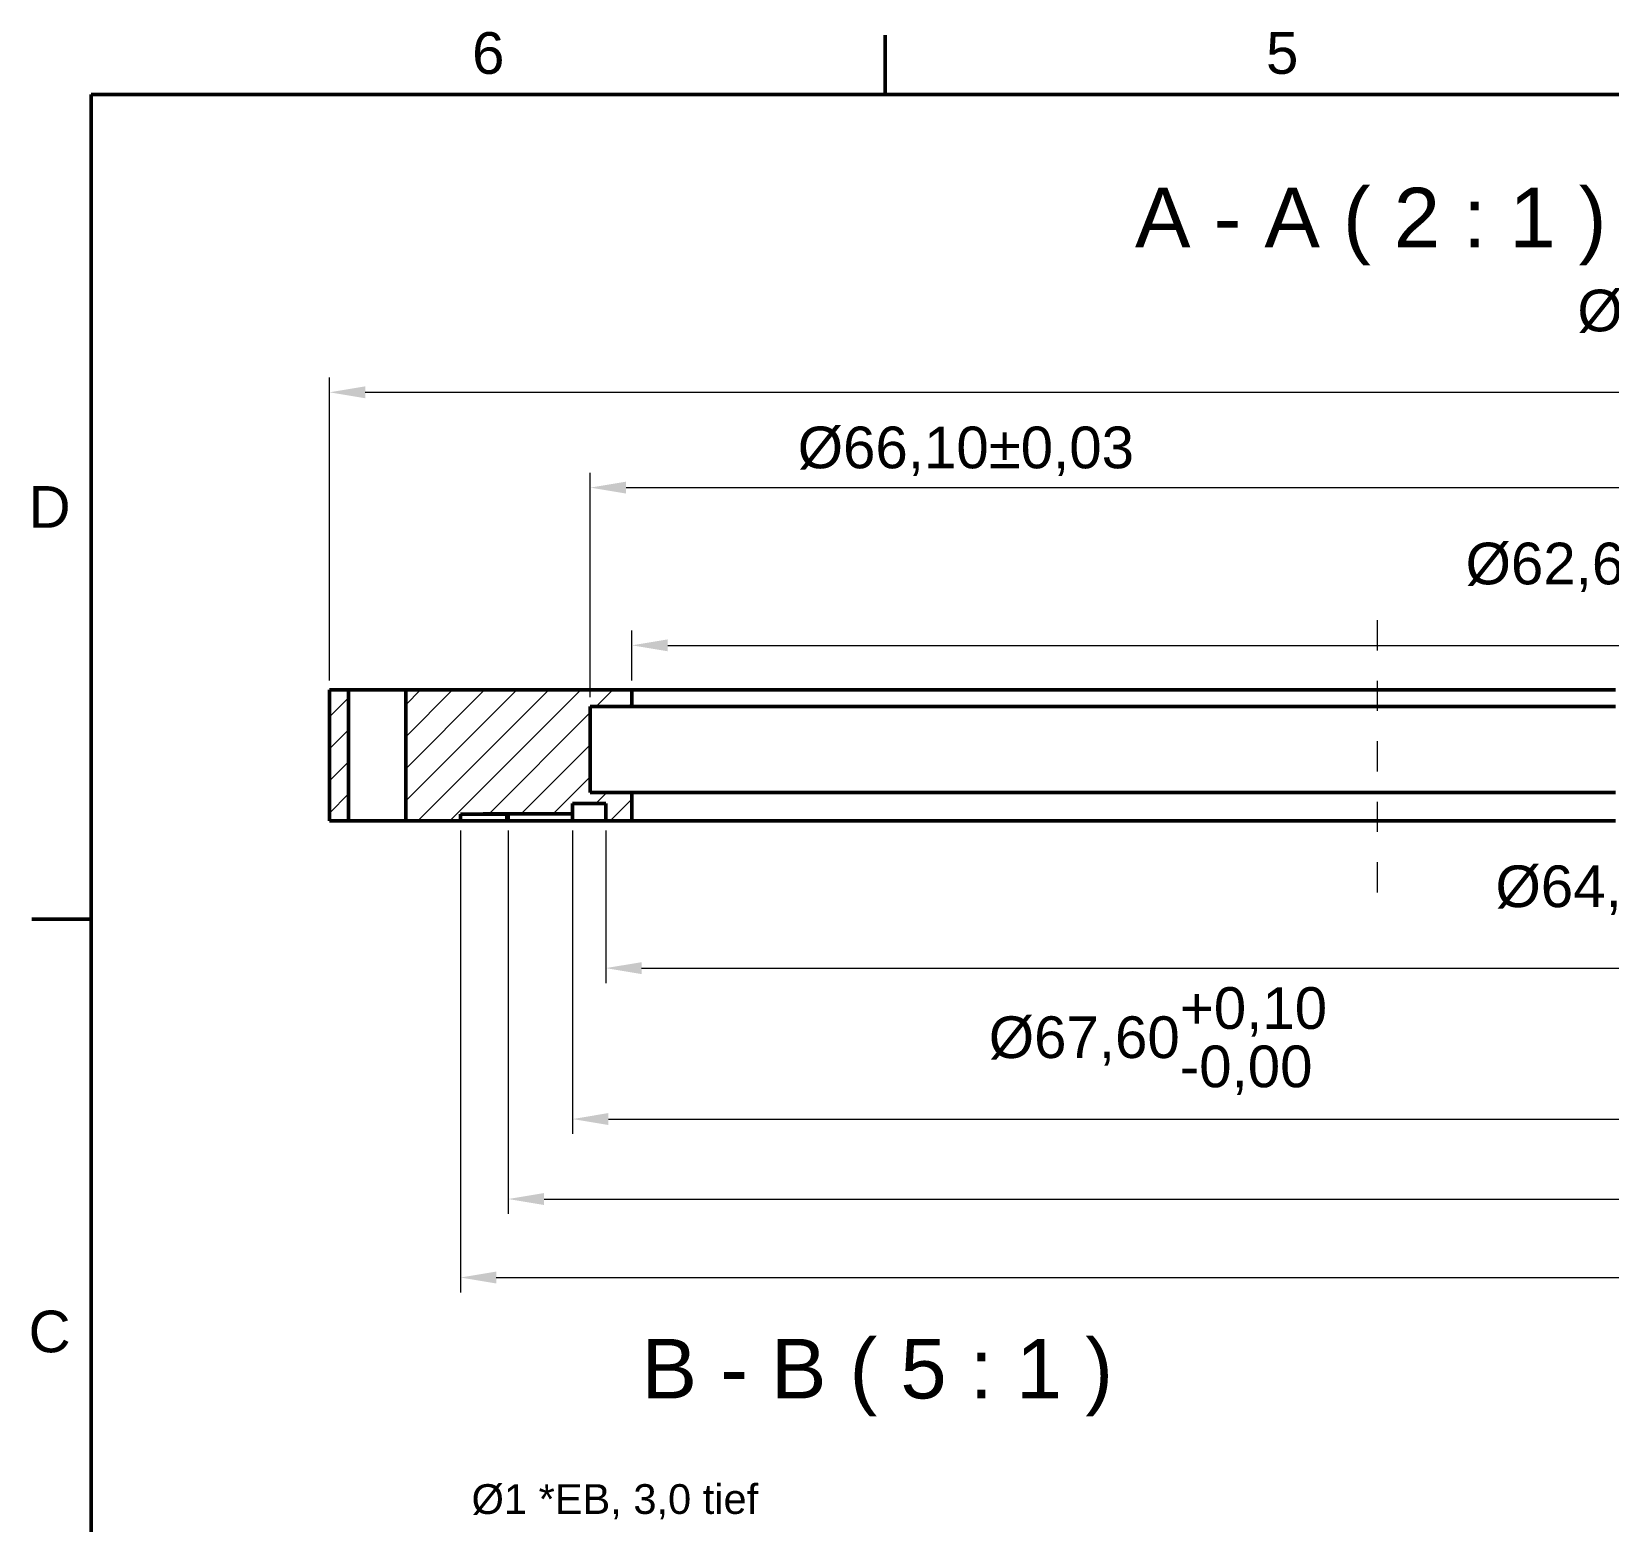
# Model space of a CAD drawing. Header units: inches. Extents: x 0.8 to 17.2, y 0.6 to 12.1.
# Drawn here: x 0.94 to 6.15, y 7.08 to 12.01 of the extents above; entities that cross this region are included whole.
import ezdxf
from ezdxf.enums import TextEntityAlignment as Align

# ---------------------------------------------------------------- set-up
doc = ezdxf.new("R2010")
doc.units = ezdxf.units.IN
doc.header["$MEASUREMENT"] = 0
doc.linetypes.add('CENTER2', pattern=[1.125, 0.75, -0.125, 0.125, -0.125])
doc.layers.get('0').update_dxf_attribs({"lineweight": 25})
for name, color, linetype, lineweight in [('BEMASSUNG', 7, 'Continuous', 18), ('MITTELLINIE', 7, 'CENTER2', 18), ('RAHMEN', 7, 'Continuous', 50), ('SCHRAFFUR', 7, 'Continuous', 18), ('SICHTKANTE', 7, 'Continuous', 50), ('TEXT', 7, 'Continuous', 18)]:
    doc.layers.add(name, color=color, linetype=linetype, lineweight=lineweight)
doc.styles.add('ISO_14', font='arial.ttf')
doc.styles.add('ISO_20', font='arial.ttf')
doc.styles.add('ISO_81', font='arial.ttf')
doc.styles.add('ISO_DWG_RFN', font='arial.ttf')
doc.dimstyles.new('DWG_RFN', dxfattribs={"dimtxt": 0.137795, "dimasz": 0.11811, "dimexe": 0.049213, "dimexo": 0.031496, "dimgap": 0.031496, "dimtad": 1, "dimlfac": 25.4, "dimtxsty": 'ISO_DWG_RFN', "dimcen": 2.5, "dimclrd": 7, "dimclre": 7, "dimclrt": 7, "dimadec": 1, "dimazin": 3, "dimtfac": 1, "dimtmove": 0, "dimatfit": 3, "dimfxl": 0, "dimlwd": 18, "dimlwe": 18})

# ---------------------------------------------------------------- blocks, each defined once
blk = doc.blocks.new('Hatch_1')
at = {"layer": 'SCHRAFFUR', "color": 7, "linetype": 'Continuous', "lineweight": 18}
for p, q in [((1.1811, 9.2421), (1.2441, 9.3051)), ((1.1811, 9.1361), (1.2441, 9.199)), ((1.1811, 9.03), (1.2441, 9.093)), ((1.1811, 8.9239), (1.2441, 8.9869))]:
    blk.add_line(p, q, dxfattribs=at)
blk = doc.blocks.new('Hatch_4')
at = {"layer": 'SCHRAFFUR', "color": 7, "linetype": 'Continuous', "lineweight": 18}
for p, q in [((1.4331, 9.282), (1.4818, 9.3307)), ((1.4331, 9.1759), (1.5879, 9.3307)), ((1.4331, 9.0698), (1.694, 9.3307)), ((1.4331, 8.9638), (1.8, 9.3307)), ((1.473, 8.8976), (1.9061, 9.3307)), ((1.5791, 8.8976), (2.0122, 9.3307)), ((2.0631, 9.2756), (2.1182, 9.3307)), ((2.1692, 9.2756), (2.1811, 9.2875)), ((1.7088, 8.9213), (2.0433, 9.2558)), ((1.8148, 8.9213), (2.0433, 9.1497)), ((1.9209, 8.9213), (2.0433, 9.0437)), ((2.0616, 8.9559), (2.0978, 8.9921)), ((2.1094, 8.8976), (2.1811, 8.9693))]:
    blk.add_line(p, q, dxfattribs=at)
blk = doc.blocks.new('*D26')
at = {"layer": 'BEMASSUNG', "color": 7, "lineweight": 18, "transparency": 16777216}
for p, q in [((2.3543, 9.3642), (2.3543, 7.8368)), ((8.416, 9.3642), (8.416, 7.8368)), ((2.4724, 7.8861), (8.2979, 7.8861))]:
    blk.add_line(p, q, dxfattribs=at)
at = {"layer": 'BEMASSUNG', "color": 7, "transparency": 16777216}
for points in [[(2.4724, 7.9057), (2.4724, 7.8664), (2.3543, 7.8861)], [(8.2979, 7.9057), (8.2979, 7.8664), (8.416, 7.8861)]]:
    blk.add_solid(points, dxfattribs=at)
at = {"layer": 'Defpoints', "color": 0, "transparency": 16777216}
for p in [(2.3543, 9.3957), (8.416, 9.3957), (8.416, 7.8861)]:
    blk.add_point(p, dxfattribs=at)
at = {"layer": 'BEMASSUNG', "color": 7, "lineweight": 18, "transparency": 16777216, "insert": (6.2704, 8.0877), "char_height": 0.137795, "attachment_point": 1, "style": 'ISO_DWG_RFN'}
blk.add_mtext('\\A1;{Ø77,00}', dxfattribs=at)
blk = doc.blocks.new('*D27')
at = {"layer": 'BEMASSUNG', "color": 7, "lineweight": 18, "transparency": 16777216}
for p, q in [((2.5124, 9.3642), (2.5124, 8.0964)), ((8.2598, 9.3642), (8.2598, 8.0964)), ((2.6305, 8.1456), (8.1417, 8.1456))]:
    blk.add_line(p, q, dxfattribs=at)
at = {"layer": 'BEMASSUNG', "color": 7, "transparency": 16777216}
for points in [[(2.6305, 8.1653), (2.6305, 8.1259), (2.5124, 8.1456)], [(8.1417, 8.1653), (8.1417, 8.1259), (8.2598, 8.1456)]]:
    blk.add_solid(points, dxfattribs=at)
at = {"layer": 'Defpoints', "color": 0, "transparency": 16777216}
for p in [(2.5124, 9.3957), (8.2598, 9.3957), (8.2598, 8.1456)]:
    blk.add_point(p, dxfattribs=at)
at = {"layer": 'BEMASSUNG', "color": 7, "lineweight": 18, "transparency": 16777216, "insert": (6.2904, 8.3472), "char_height": 0.137795, "attachment_point": 1, "style": 'ISO_DWG_RFN'}
blk.add_mtext('\\A1;{Ø73,00}', dxfattribs=at)
blk = doc.blocks.new('*D28')
at = {"layer": 'BEMASSUNG', "color": 7, "lineweight": 18, "transparency": 16777216}
for p, q in [((2.7251, 9.3642), (2.7251, 8.3609)), ((8.0472, 9.3642), (8.0472, 8.3609)), ((2.8432, 8.4101), (7.9291, 8.4101))]:
    blk.add_line(p, q, dxfattribs=at)
at = {"layer": 'BEMASSUNG', "color": 7, "transparency": 16777216}
for points in [[(2.8432, 8.4298), (2.8432, 8.3904), (2.7251, 8.4101)], [(7.9291, 8.4298), (7.9291, 8.3904), (8.0472, 8.4101)]]:
    blk.add_solid(points, dxfattribs=at)
at = {"layer": 'Defpoints', "color": 0, "transparency": 16777216}
for p in [(2.7251, 9.3957), (8.0472, 9.3957), (8.0472, 8.4101)]:
    blk.add_point(p, dxfattribs=at)
at = {"layer": 'BEMASSUNG', "color": 7, "lineweight": 18, "transparency": 16777216, "insert": (4.1009, 8.846), "char_height": 0.137795, "attachment_point": 1, "style": 'ISO_DWG_RFN'}
blk.add_mtext('\\A1;{Ø67,60\\S+0,10^ -0,00;}', dxfattribs=at)
blk = doc.blocks.new('*D29')
at = {"layer": 'BEMASSUNG', "color": 7, "lineweight": 18, "transparency": 16777216}
for p, q in [((2.8346, 9.3642), (2.8346, 8.8599)), ((7.937, 9.3642), (7.937, 8.8599)), ((2.9528, 8.9091), (7.8189, 8.9091))]:
    blk.add_line(p, q, dxfattribs=at)
at = {"layer": 'BEMASSUNG', "color": 7, "transparency": 16777216}
for points in [[(2.9528, 8.9288), (2.9528, 8.8894), (2.8346, 8.9091)], [(7.8189, 8.9288), (7.8189, 8.8894), (7.937, 8.9091)]]:
    blk.add_solid(points, dxfattribs=at)
at = {"layer": 'Defpoints', "color": 0, "transparency": 16777216}
for p in [(2.8346, 9.3957), (7.937, 9.3957), (7.937, 8.9091)]:
    blk.add_point(p, dxfattribs=at)
at = {"layer": 'BEMASSUNG', "color": 7, "lineweight": 18, "transparency": 16777216, "insert": (5.776, 9.345), "char_height": 0.137795, "attachment_point": 1, "style": 'ISO_DWG_RFN'}
blk.add_mtext('\\A1;{Ø64,80\\S+0,10^ -0,00;}', dxfattribs=at)
blk = doc.blocks.new('*D31')
at = {"layer": 'BEMASSUNG', "color": 7, "lineweight": 18, "transparency": 16777216}
for p, q in [((1.9213, 9.8602), (1.9213, 10.8622)), ((8.8504, 9.8602), (8.8504, 10.8622)), ((2.0394, 10.813), (8.7323, 10.813))]:
    blk.add_line(p, q, dxfattribs=at)
at = {"layer": 'BEMASSUNG', "color": 7, "transparency": 16777216}
for points in [[(2.0394, 10.8327), (2.0394, 10.7933), (1.9213, 10.813)], [(8.7323, 10.8327), (8.7323, 10.7933), (8.8504, 10.813)]]:
    blk.add_solid(points, dxfattribs=at)
at = {"layer": 'Defpoints', "color": 0, "transparency": 16777216}
for p in [(8.8504, 10.813), (1.9213, 9.8287), (8.8504, 9.8287)]:
    blk.add_point(p, dxfattribs=at)
at = {"layer": 'BEMASSUNG', "color": 7, "lineweight": 18, "transparency": 16777216, "insert": (6.0466, 11.2489), "char_height": 0.137795, "attachment_point": 1, "style": 'ISO_DWG_RFN'}
blk.add_mtext('\\A1;{Ø88,00\\S+0,00^ -0,10;}', dxfattribs=at)
blk = doc.blocks.new('*D32')
at = {"layer": 'BEMASSUNG', "color": 7, "lineweight": 18, "transparency": 16777216}
for p, q in [((2.7835, 9.8051), (2.7835, 10.5472)), ((7.9882, 9.8051), (7.9882, 10.5472)), ((2.9016, 10.498), (7.8701, 10.498))]:
    blk.add_line(p, q, dxfattribs=at)
at = {"layer": 'BEMASSUNG', "color": 7, "transparency": 16777216}
for points in [[(2.9016, 10.5177), (2.9016, 10.4783), (2.7835, 10.498)], [(7.8701, 10.5177), (7.8701, 10.4783), (7.9882, 10.498)]]:
    blk.add_solid(points, dxfattribs=at)
at = {"layer": 'Defpoints', "color": 0, "transparency": 16777216}
for p in [(7.9882, 10.498), (2.7835, 9.7736), (7.9882, 9.7736)]:
    blk.add_point(p, dxfattribs=at)
at = {"layer": 'BEMASSUNG', "color": 7, "lineweight": 18, "transparency": 16777216, "insert": (3.4693, 10.6997), "char_height": 0.137795, "attachment_point": 1, "style": 'ISO_DWG_RFN'}
blk.add_mtext('\\A1;{Ø66,10±0,03}', dxfattribs=at)
blk = doc.blocks.new('*D33')
at = {"layer": 'BEMASSUNG', "color": 7, "lineweight": 18, "transparency": 16777216}
for p, q in [((2.9213, 9.8602), (2.9213, 10.0256)), ((7.8504, 9.8602), (7.8504, 10.0256)), ((3.0394, 9.9764), (7.7323, 9.9764))]:
    blk.add_line(p, q, dxfattribs=at)
at = {"layer": 'BEMASSUNG', "color": 7, "transparency": 16777216}
for points in [[(3.0394, 9.9961), (3.0394, 9.9567), (2.9213, 9.9764)], [(7.7323, 9.9961), (7.7323, 9.9567), (7.8504, 9.9764)]]:
    blk.add_solid(points, dxfattribs=at)
at = {"layer": 'Defpoints', "color": 0, "transparency": 16777216}
for p in [(7.8504, 9.9764), (2.9213, 9.8287), (7.8504, 9.8287)]:
    blk.add_point(p, dxfattribs=at)
at = {"layer": 'BEMASSUNG', "color": 7, "lineweight": 18, "transparency": 16777216, "insert": (5.6772, 10.4123), "char_height": 0.137795, "attachment_point": 1, "style": 'ISO_DWG_RFN'}
blk.add_mtext('\\A1;{Ø62,60\\S+0,05^ -0,00;}', dxfattribs=at)

msp = doc.modelspace()

# ---------------------------------------------------------------- linework, layer by layer
at = {"layer": 'MITTELLINIE', "ltscale": 0.089433}
msp.add_line((5.38583, 9.15945), (5.38583, 10.06496), dxfattribs=at)
at = {"layer": 'RAHMEN'}
for p, q in [((3.75853, 11.79724), (3.75853, 11.99409)), ((16.88189, 11.79724), (1.13386, 11.79724)), ((1.13386, 11.79724), (1.13386, 0.89173)), ((1.13386, 9.07087), (0.93701, 9.07087))]:
    msp.add_line(p, q, dxfattribs=at)
at = {"layer": 'SICHTKANTE'}
for p, q in [((1.92126, 9.82874), (1.98425, 9.82874)), ((1.92126, 9.39567), (1.92126, 9.82874)), ((1.98494, 9.82874), (1.98425, 9.82874)), ((1.98425, 9.39567), (1.98425, 9.82874)), ((1.98563, 9.82874), (1.98494, 9.82874)), ((1.98632, 9.82874), (1.98563, 9.82874)), ((1.98779, 9.82874), (1.98632, 9.82874)), ((1.98982, 9.82874), (1.98779, 9.82874)), ((1.99186, 9.82874), (1.98982, 9.82874)), ((1.99408, 9.82874), (1.99186, 9.82874)), ((1.99736, 9.82874), (1.99408, 9.82874)), ((2.00064, 9.82874), (1.99736, 9.82874)), ((2.00393, 9.82874), (2.00064, 9.82874)), ((2.00798, 9.82874), (2.00393, 9.82874)), ((2.01235, 9.82874), (2.00798, 9.82874)), ((2.01671, 9.82874), (2.01235, 9.82874)), ((2.02132, 9.82874), (2.01671, 9.82874)), ((2.02655, 9.82874), (2.02132, 9.82874)), ((2.03177, 9.82874), (2.02655, 9.82874)), ((2.037, 9.82874), (2.03177, 9.82874)), ((2.04274, 9.82874), (2.037, 9.82874)), ((2.04856, 9.82874), (2.04274, 9.82874)), ((2.05439, 9.82874), (2.04856, 9.82874)), ((2.06034, 9.82874), (2.05439, 9.82874)), ((2.06648, 9.82874), (2.06034, 9.82874)), ((2.07261, 9.82874), (2.06648, 9.82874)), ((2.07874, 9.82874), (2.07261, 9.82874)), ((2.08487, 9.82874), (2.07874, 9.82874)), ((2.09101, 9.82874), (2.08487, 9.82874)), ((2.09714, 9.82874), (2.09101, 9.82874)), ((2.10309, 9.82874), (2.09714, 9.82874)), ((2.10892, 9.82874), (2.10309, 9.82874)), ((2.11474, 9.82874), (2.10892, 9.82874)), ((2.12048, 9.82874), (2.11474, 9.82874)), ((2.12571, 9.82874), (2.12048, 9.82874)), ((2.13093, 9.82874), (2.12571, 9.82874)), ((2.13616, 9.82874), (2.13093, 9.82874)), ((2.14077, 9.82874), (2.13616, 9.82874)), ((2.14513, 9.82874), (2.14077, 9.82874)), ((2.1495, 9.82874), (2.14513, 9.82874)), ((2.15355, 9.82874), (2.1495, 9.82874)), ((2.15684, 9.82874), (2.15355, 9.82874)), ((2.16012, 9.82874), (2.15684, 9.82874)), ((2.1634, 9.82874), (2.16012, 9.82874)), ((2.16562, 9.82874), (2.1634, 9.82874)), ((2.16766, 9.82874), (2.16562, 9.82874)), ((2.16969, 9.82874), (2.16766, 9.82874)), ((2.17116, 9.82874), (2.16969, 9.82874)), ((2.17185, 9.82874), (2.17116, 9.82874)), ((2.17254, 9.82874), (2.17185, 9.82874)), ((2.17323, 9.82874), (2.17254, 9.82874)), ((2.17323, 9.82874), (2.92126, 9.82874)), ((2.17323, 9.39567), (2.17323, 9.82874)), ((2.93928, 9.82874), (2.92126, 9.82874)), ((2.92126, 9.77362), (2.92126, 9.82874)), ((2.95731, 9.82874), (2.93928, 9.82874)), ((2.97533, 9.82874), (2.95731, 9.82874)), ((3.01343, 9.82874), (2.97533, 9.82874)), ((3.0666, 9.82874), (3.01343, 9.82874)), ((3.11976, 9.82874), (3.0666, 9.82874)), ((3.17756, 9.82874), (3.11976, 9.82874)), ((3.2632, 9.82874), (3.17756, 9.82874)), ((3.34884, 9.82874), (3.2632, 9.82874)), ((3.43448, 9.82874), (3.34884, 9.82874)), ((3.54025, 9.82874), (3.43448, 9.82874)), ((3.65407, 9.82874), (3.54025, 9.82874)), ((3.76789, 9.82874), (3.65407, 9.82874)), ((3.88814, 9.82874), (3.76789, 9.82874)), ((4.02443, 9.82874), (3.88814, 9.82874)), ((4.16073, 9.82874), (4.02443, 9.82874)), ((4.29702, 9.82874), (4.16073, 9.82874)), ((4.44672, 9.82874), (4.29702, 9.82874)), ((4.59866, 9.82874), (4.44672, 9.82874)), ((4.75059, 9.82874), (4.59866, 9.82874)), ((4.90596, 9.82874), (4.75059, 9.82874)), ((5.06592, 9.82874), (4.90596, 9.82874)), ((5.22587, 9.82874), (5.06592, 9.82874)), ((5.38583, 9.82874), (5.22587, 9.82874)), ((5.54578, 9.82874), (5.38583, 9.82874)), ((5.70574, 9.82874), (5.54578, 9.82874)), ((5.86569, 9.82874), (5.70574, 9.82874)), ((6.02106, 9.82874), (5.86569, 9.82874)), ((6.173, 9.82874), (6.02106, 9.82874)), ((2.78346, 9.77362), (2.92126, 9.77362)), ((2.78346, 9.49016), (2.78346, 9.77362)), ((2.93928, 9.77362), (2.92126, 9.77362)), ((2.95731, 9.77362), (2.93928, 9.77362)), ((2.97533, 9.77362), (2.95731, 9.77362)), ((3.01343, 9.77362), (2.97533, 9.77362)), ((3.0666, 9.77362), (3.01343, 9.77362)), ((3.11976, 9.77362), (3.0666, 9.77362)), ((3.17756, 9.77362), (3.11976, 9.77362)), ((3.2632, 9.77362), (3.17756, 9.77362)), ((3.34884, 9.77362), (3.2632, 9.77362)), ((3.43448, 9.77362), (3.34884, 9.77362)), ((3.54025, 9.77362), (3.43448, 9.77362)), ((3.65407, 9.77362), (3.54025, 9.77362)), ((3.76789, 9.77362), (3.65407, 9.77362)), ((3.88814, 9.77362), (3.76789, 9.77362)), ((4.02443, 9.77362), (3.88814, 9.77362)), ((4.16073, 9.77362), (4.02443, 9.77362)), ((4.29702, 9.77362), (4.16073, 9.77362)), ((4.44672, 9.77362), (4.29702, 9.77362)), ((4.59866, 9.77362), (4.44672, 9.77362)), ((4.75059, 9.77362), (4.59866, 9.77362)), ((4.90596, 9.77362), (4.75059, 9.77362)), ((5.06592, 9.77362), (4.90596, 9.77362)), ((5.22587, 9.77362), (5.06592, 9.77362)), ((5.38583, 9.77362), (5.22587, 9.77362)), ((5.54578, 9.77362), (5.38583, 9.77362)), ((5.70574, 9.77362), (5.54578, 9.77362)), ((5.86569, 9.77362), (5.70574, 9.77362)), ((6.02106, 9.77362), (5.86569, 9.77362)), ((6.173, 9.77362), (6.02106, 9.77362)), ((2.78346, 9.49016), (2.92126, 9.49016)), ((2.92126, 9.39567), (2.92126, 9.49016)), ((2.93928, 9.49016), (2.92126, 9.49016)), ((2.95731, 9.49016), (2.93928, 9.49016)), ((2.97533, 9.49016), (2.95731, 9.49016)), ((3.01343, 9.49016), (2.97533, 9.49016)), ((3.0666, 9.49016), (3.01343, 9.49016)), ((3.11976, 9.49016), (3.0666, 9.49016)), ((3.17756, 9.49016), (3.11976, 9.49016)), ((3.2632, 9.49016), (3.17756, 9.49016)), ((3.34884, 9.49016), (3.2632, 9.49016)), ((3.43448, 9.49016), (3.34884, 9.49016)), ((3.54025, 9.49016), (3.43448, 9.49016)), ((3.65407, 9.49016), (3.54025, 9.49016)), ((3.76789, 9.49016), (3.65407, 9.49016)), ((3.88814, 9.49016), (3.76789, 9.49016)), ((4.02443, 9.49016), (3.88814, 9.49016)), ((4.16073, 9.49016), (4.02443, 9.49016)), ((4.29702, 9.49016), (4.16073, 9.49016)), ((4.44672, 9.49016), (4.29702, 9.49016)), ((4.59866, 9.49016), (4.44672, 9.49016)), ((4.75059, 9.49016), (4.59866, 9.49016)), ((4.90596, 9.49016), (4.75059, 9.49016)), ((5.06592, 9.49016), (4.90596, 9.49016)), ((5.22587, 9.49016), (5.06592, 9.49016)), ((5.38583, 9.49016), (5.22587, 9.49016)), ((5.54578, 9.49016), (5.38583, 9.49016)), ((5.70574, 9.49016), (5.54578, 9.49016)), ((5.86569, 9.49016), (5.70574, 9.49016)), ((6.02106, 9.49016), (5.86569, 9.49016)), ((6.173, 9.49016), (6.02106, 9.49016)), ((2.72441, 9.45394), (2.83465, 9.45394)), ((2.72441, 9.41929), (2.72441, 9.45394)), ((2.72457, 9.45394), (2.72441, 9.45394)), ((2.72474, 9.45394), (2.72457, 9.45394)), ((2.7249, 9.45394), (2.72474, 9.45394)), ((2.72526, 9.45394), (2.7249, 9.45394)), ((2.72575, 9.45394), (2.72526, 9.45394)), ((2.72625, 9.45394), (2.72575, 9.45394)), ((2.72679, 9.45394), (2.72625, 9.45394)), ((2.72762, 9.45394), (2.72679, 9.45394)), ((2.72844, 9.45394), (2.72762, 9.45394)), ((2.72927, 9.45394), (2.72844, 9.45394)), ((2.73033, 9.45394), (2.72927, 9.45394)), ((2.73149, 9.45394), (2.73033, 9.45394)), ((2.73264, 9.45394), (2.73149, 9.45394)), ((2.73389, 9.45394), (2.73264, 9.45394)), ((2.73537, 9.45394), (2.73389, 9.45394)), ((2.73686, 9.45394), (2.73537, 9.45394)), ((2.73834, 9.45394), (2.73686, 9.45394)), ((2.74011, 9.45394), (2.73834, 9.45394)), ((2.74192, 9.45394), (2.74011, 9.45394)), ((2.74374, 9.45394), (2.74192, 9.45394)), ((2.74569, 9.45394), (2.74374, 9.45394)), ((2.74783, 9.45394), (2.74569, 9.45394)), ((2.74997, 9.45394), (2.74783, 9.45394)), ((2.75211, 9.45394), (2.74997, 9.45394)), ((2.75458, 9.45394), (2.75211, 9.45394)), ((2.75705, 9.45394), (2.75458, 9.45394)), ((2.75952, 9.45394), (2.75705, 9.45394)), ((2.76217, 9.45394), (2.75952, 9.45394)), ((2.76496, 9.45394), (2.76217, 9.45394)), ((2.76776, 9.45394), (2.76496, 9.45394)), ((2.7706, 9.45394), (2.76776, 9.45394)), ((2.77372, 9.45394), (2.7706, 9.45394)), ((2.77684, 9.45394), (2.77372, 9.45394)), ((2.77995, 9.45394), (2.77684, 9.45394)), ((2.7833, 9.45394), (2.77995, 9.45394)), ((2.78674, 9.45394), (2.7833, 9.45394)), ((2.79019, 9.45394), (2.78674, 9.45394)), ((2.79372, 9.45394), (2.79019, 9.45394)), ((2.79748, 9.45394), (2.79372, 9.45394)), ((2.80125, 9.45394), (2.79748, 9.45394)), ((2.80501, 9.45394), (2.80125, 9.45394)), ((2.80905, 9.45394), (2.80501, 9.45394)), ((2.81313, 9.45394), (2.80905, 9.45394)), ((2.81722, 9.45394), (2.81313, 9.45394)), ((2.82144, 9.45394), (2.81722, 9.45394)), ((2.82584, 9.45394), (2.82144, 9.45394)), ((2.83024, 9.45394), (2.82584, 9.45394)), ((2.83465, 9.45394), (2.83024, 9.45394)), ((2.83465, 9.39567), (2.83465, 9.45394)), ((1.92126, 9.39567), (1.98425, 9.39567)), ((1.98494, 9.39567), (1.98425, 9.39567)), ((1.98563, 9.39567), (1.98494, 9.39567)), ((1.98632, 9.39567), (1.98563, 9.39567)), ((1.98779, 9.39567), (1.98632, 9.39567)), ((1.98982, 9.39567), (1.98779, 9.39567)), ((1.99186, 9.39567), (1.98982, 9.39567)), ((1.99408, 9.39567), (1.99186, 9.39567)), ((1.99736, 9.39567), (1.99408, 9.39567)), ((2.00064, 9.39567), (1.99736, 9.39567)), ((2.00393, 9.39567), (2.00064, 9.39567)), ((2.00798, 9.39567), (2.00393, 9.39567)), ((2.01235, 9.39567), (2.00798, 9.39567)), ((2.01671, 9.39567), (2.01235, 9.39567)), ((2.02132, 9.39567), (2.01671, 9.39567)), ((2.02655, 9.39567), (2.02132, 9.39567)), ((2.03177, 9.39567), (2.02655, 9.39567)), ((2.037, 9.39567), (2.03177, 9.39567)), ((2.04274, 9.39567), (2.037, 9.39567)), ((2.04856, 9.39567), (2.04274, 9.39567)), ((2.05439, 9.39567), (2.04856, 9.39567)), ((2.06034, 9.39567), (2.05439, 9.39567)), ((2.06648, 9.39567), (2.06034, 9.39567)), ((2.07261, 9.39567), (2.06648, 9.39567)), ((2.07874, 9.39567), (2.07261, 9.39567)), ((2.08487, 9.39567), (2.07874, 9.39567)), ((2.09101, 9.39567), (2.08487, 9.39567)), ((2.09714, 9.39567), (2.09101, 9.39567)), ((2.10309, 9.39567), (2.09714, 9.39567)), ((2.10892, 9.39567), (2.10309, 9.39567)), ((2.11474, 9.39567), (2.10892, 9.39567)), ((2.12048, 9.39567), (2.11474, 9.39567)), ((2.12571, 9.39567), (2.12048, 9.39567)), ((2.13093, 9.39567), (2.12571, 9.39567)), ((2.13616, 9.39567), (2.13093, 9.39567)), ((2.14077, 9.39567), (2.13616, 9.39567)), ((2.14513, 9.39567), (2.14077, 9.39567)), ((2.1495, 9.39567), (2.14513, 9.39567)), ((2.15355, 9.39567), (2.1495, 9.39567)), ((2.15684, 9.39567), (2.15355, 9.39567)), ((2.16012, 9.39567), (2.15684, 9.39567)), ((2.1634, 9.39567), (2.16012, 9.39567)), ((2.16562, 9.39567), (2.1634, 9.39567)), ((2.16766, 9.39567), (2.16562, 9.39567)), ((2.16969, 9.39567), (2.16766, 9.39567)), ((2.17116, 9.39567), (2.16969, 9.39567)), ((2.17185, 9.39567), (2.17116, 9.39567)), ((2.17254, 9.39567), (2.17185, 9.39567)), ((2.17323, 9.39567), (2.17254, 9.39567)), ((2.17323, 9.39567), (2.35433, 9.39567)), ((2.35433, 9.4185), (2.42913, 9.4185)), ((2.35433, 9.39567), (2.35433, 9.4185)), ((2.35456, 9.39567), (2.35433, 9.39567)), ((2.35479, 9.39567), (2.35456, 9.39567)), ((2.35502, 9.39567), (2.35479, 9.39567)), ((2.35551, 9.39567), (2.35502, 9.39567)), ((2.3562, 9.39567), (2.35551, 9.39567)), ((2.35689, 9.39567), (2.3562, 9.39567)), ((2.35764, 9.39567), (2.35689, 9.39567)), ((2.35879, 9.39567), (2.35764, 9.39567)), ((2.35994, 9.39567), (2.35879, 9.39567)), ((2.36109, 9.39567), (2.35994, 9.39567)), ((2.36256, 9.39567), (2.36109, 9.39567)), ((2.36417, 9.39567), (2.36256, 9.39567)), ((2.36578, 9.39567), (2.36417, 9.39567)), ((2.36751, 9.39567), (2.36578, 9.39567)), ((2.36958, 9.39567), (2.36751, 9.39567)), ((2.37164, 9.39567), (2.36958, 9.39567)), ((2.3737, 9.39567), (2.37164, 9.39567)), ((2.37616, 9.39567), (2.3737, 9.39567)), ((2.37868, 9.39567), (2.37616, 9.39567)), ((2.3812, 9.39567), (2.37868, 9.39567)), ((2.38391, 9.39567), (2.3812, 9.39567)), ((2.38689, 9.39567), (2.38391, 9.39567)), ((2.38986, 9.39567), (2.38689, 9.39567)), ((2.39284, 9.39567), (2.38986, 9.39567)), ((2.39627, 9.39567), (2.39284, 9.39567)), ((2.39969, 9.39567), (2.39627, 9.39567)), ((2.40312, 9.39567), (2.39969, 9.39567)), ((2.40681, 9.39567), (2.40312, 9.39567)), ((2.41069, 9.39567), (2.40681, 9.39567)), ((2.41457, 9.39567), (2.41069, 9.39567)), ((2.41851, 9.39567), (2.41457, 9.39567)), ((2.42284, 9.39567), (2.41851, 9.39567)), ((2.42717, 9.39567), (2.42284, 9.39567)), ((2.4315, 9.39567), (2.42717, 9.39567)), ((2.42913, 9.41929), (2.48819, 9.41929)), ((2.42924, 9.4185), (2.42913, 9.4185)), ((2.42935, 9.4185), (2.42924, 9.4185)), ((2.42946, 9.4185), (2.42935, 9.4185)), ((2.42969, 9.4185), (2.42946, 9.4185)), ((2.43001, 9.4185), (2.42969, 9.4185)), ((2.43034, 9.4185), (2.43001, 9.4185)), ((2.43069, 9.4185), (2.43034, 9.4185)), ((2.43123, 9.4185), (2.43069, 9.4185)), ((2.43176, 9.4185), (2.43123, 9.4185)), ((2.43615, 9.39567), (2.4315, 9.39567)), ((2.4323, 9.4185), (2.43176, 9.4185)), ((2.43298, 9.4185), (2.4323, 9.4185)), ((2.43371, 9.4185), (2.43298, 9.4185)), ((2.43445, 9.4185), (2.43371, 9.4185)), ((2.43525, 9.4185), (2.43445, 9.4185)), ((2.43618, 9.4185), (2.43525, 9.4185)), ((2.44093, 9.39567), (2.43615, 9.39567)), ((2.43712, 9.4185), (2.43618, 9.4185)), ((2.43805, 9.4185), (2.43712, 9.4185)), ((2.43914, 9.4185), (2.43805, 9.4185)), ((2.44026, 9.4185), (2.43914, 9.4185)), ((2.44138, 9.4185), (2.44026, 9.4185)), ((2.44571, 9.39567), (2.44093, 9.39567)), ((2.44257, 9.4185), (2.44138, 9.4185)), ((2.44386, 9.4185), (2.44257, 9.4185)), ((2.44514, 9.4185), (2.44386, 9.4185)), ((2.44643, 9.4185), (2.44514, 9.4185)), ((2.45061, 9.39567), (2.44571, 9.39567)), ((2.44787, 9.4185), (2.44643, 9.4185)), ((2.44931, 9.4185), (2.44787, 9.4185)), ((2.45075, 9.4185), (2.44931, 9.4185)), ((2.45584, 9.39567), (2.45061, 9.39567)), ((2.45227, 9.4185), (2.45075, 9.4185)), ((2.45384, 9.4185), (2.45227, 9.4185)), ((2.45542, 9.4185), (2.45384, 9.4185)), ((2.45701, 9.4185), (2.45542, 9.4185)), ((2.46106, 9.39567), (2.45584, 9.39567)), ((2.4587, 9.4185), (2.45701, 9.4185)), ((2.46039, 9.4185), (2.4587, 9.4185)), ((2.46208, 9.4185), (2.46039, 9.4185)), ((2.46628, 9.39567), (2.46106, 9.39567)), ((2.46384, 9.4185), (2.46208, 9.4185)), ((2.46563, 9.4185), (2.46384, 9.4185)), ((2.46741, 9.4185), (2.46563, 9.4185)), ((2.47188, 9.39567), (2.46628, 9.39567)), ((2.46921, 9.4185), (2.46741, 9.4185)), ((2.47107, 9.4185), (2.46921, 9.4185)), ((2.47293, 9.4185), (2.47107, 9.4185)), ((2.47755, 9.39567), (2.47188, 9.39567)), ((2.47478, 9.4185), (2.47293, 9.4185)), ((2.47668, 9.4185), (2.47478, 9.4185)), ((2.47858, 9.4185), (2.47668, 9.4185)), ((2.48321, 9.39567), (2.47755, 9.39567)), ((2.48049, 9.4185), (2.47858, 9.4185)), ((2.4824, 9.4185), (2.48049, 9.4185)), ((2.48433, 9.4185), (2.4824, 9.4185)), ((2.48907, 9.39567), (2.48321, 9.39567)), ((2.48626, 9.4185), (2.48433, 9.4185)), ((2.48819, 9.4185), (2.48626, 9.4185)), ((2.48819, 9.41929), (2.54724, 9.41929)), ((2.51242, 9.4185), (2.48819, 9.4185)), ((2.49517, 9.39567), (2.48907, 9.39567)), ((2.50127, 9.39567), (2.49517, 9.39567)), ((2.50738, 9.39567), (2.50127, 9.39567)), ((2.50738, 9.4185), (2.50748, 9.4185)), ((2.50738, 9.39567), (2.50738, 9.4185)), ((2.50748, 9.39567), (2.50738, 9.39567)), ((2.50748, 9.4185), (2.50758, 9.4185)), ((2.50758, 9.39567), (2.50748, 9.39567)), ((2.50758, 9.4185), (2.50768, 9.4185)), ((2.50768, 9.39567), (2.50758, 9.39567)), ((2.50768, 9.4185), (2.50779, 9.4185)), ((2.50779, 9.39567), (2.50768, 9.39567)), ((2.50779, 9.4185), (2.50789, 9.4185)), ((2.50789, 9.39567), (2.50779, 9.39567)), ((2.50789, 9.4185), (2.50799, 9.4185)), ((2.50799, 9.39567), (2.50789, 9.39567)), ((2.50799, 9.4185), (2.50809, 9.4185)), ((2.50809, 9.39567), (2.50799, 9.39567)), ((2.50809, 9.4185), (2.5082, 9.4185)), ((2.5082, 9.39567), (2.50809, 9.39567)), ((2.5082, 9.4185), (2.5083, 9.4185)), ((2.5083, 9.39567), (2.5082, 9.39567)), ((2.5083, 9.4185), (2.5084, 9.4185)), ((2.5084, 9.39567), (2.5083, 9.39567)), ((2.5084, 9.4185), (2.50851, 9.4185)), ((2.50851, 9.39567), (2.5084, 9.39567)), ((2.50851, 9.4185), (2.50861, 9.4185)), ((2.50861, 9.39567), (2.50851, 9.39567)), ((2.50861, 9.4185), (2.50871, 9.4185)), ((2.50871, 9.39567), (2.50861, 9.39567)), ((2.50871, 9.4185), (2.50882, 9.4185)), ((2.50882, 9.39567), (2.50871, 9.39567)), ((2.50882, 9.4185), (2.50892, 9.4185)), ((2.50892, 9.39567), (2.50882, 9.39567)), ((2.50892, 9.4185), (2.50903, 9.4185)), ((2.50903, 9.39567), (2.50892, 9.39567)), ((2.50903, 9.4185), (2.50913, 9.4185)), ((2.50913, 9.39567), (2.50903, 9.39567)), ((2.50913, 9.4185), (2.50923, 9.4185)), ((2.50923, 9.39567), (2.50913, 9.39567)), ((2.50923, 9.4185), (2.50934, 9.4185)), ((2.50934, 9.39567), (2.50923, 9.39567)), ((2.50934, 9.4185), (2.50944, 9.4185)), ((2.50944, 9.39567), (2.50934, 9.39567)), ((2.50944, 9.4185), (2.50955, 9.4185)), ((2.50955, 9.39567), (2.50944, 9.39567)), ((2.50955, 9.4185), (2.50965, 9.4185)), ((2.50965, 9.39567), (2.50955, 9.39567)), ((2.50965, 9.4185), (2.50976, 9.4185)), ((2.50976, 9.39567), (2.50965, 9.39567)), ((2.50976, 9.4185), (2.50986, 9.4185)), ((2.50986, 9.39567), (2.50976, 9.39567)), ((2.50986, 9.4185), (2.50997, 9.4185)), ((2.50997, 9.39567), (2.50986, 9.39567)), ((2.50997, 9.4185), (2.51007, 9.4185)), ((2.51007, 9.39567), (2.50997, 9.39567)), ((2.51007, 9.4185), (2.51018, 9.4185)), ((2.51018, 9.39567), (2.51007, 9.39567)), ((2.51018, 9.4185), (2.51028, 9.4185)), ((2.51028, 9.39567), (2.51018, 9.39567)), ((2.51028, 9.4185), (2.51039, 9.4185)), ((2.51039, 9.39567), (2.51028, 9.39567)), ((2.51039, 9.4185), (2.51049, 9.4185)), ((2.51049, 9.39567), (2.51039, 9.39567)), ((2.51049, 9.4185), (2.5106, 9.4185)), ((2.5106, 9.39567), (2.51049, 9.39567)), ((2.5106, 9.4185), (2.51071, 9.4185)), ((2.51071, 9.39567), (2.5106, 9.39567)), ((2.51071, 9.4185), (2.51081, 9.4185)), ((2.51081, 9.39567), (2.51071, 9.39567)), ((2.51081, 9.4185), (2.51092, 9.4185)), ((2.51092, 9.39567), (2.51081, 9.39567)), ((2.51092, 9.4185), (2.51102, 9.4185)), ((2.51102, 9.39567), (2.51092, 9.39567)), ((2.51102, 9.4185), (2.51113, 9.4185)), ((2.51113, 9.39567), (2.51102, 9.39567)), ((2.51113, 9.4185), (2.51124, 9.4185)), ((2.51124, 9.39567), (2.51113, 9.39567)), ((2.51124, 9.4185), (2.51134, 9.4185)), ((2.51134, 9.39567), (2.51124, 9.39567)), ((2.51134, 9.4185), (2.51145, 9.4185)), ((2.51145, 9.39567), (2.51134, 9.39567)), ((2.51145, 9.4185), (2.51156, 9.4185)), ((2.51156, 9.39567), (2.51145, 9.39567)), ((2.51156, 9.4185), (2.51166, 9.4185)), ((2.51166, 9.39567), (2.51156, 9.39567)), ((2.51166, 9.4185), (2.51177, 9.4185)), ((2.51177, 9.39567), (2.51166, 9.39567)), ((2.51177, 9.4185), (2.51188, 9.4185)), ((2.51188, 9.39567), (2.51177, 9.39567)), ((2.51188, 9.4185), (2.51199, 9.4185)), ((2.51199, 9.39567), (2.51188, 9.39567)), ((2.51199, 9.4185), (2.51209, 9.4185)), ((2.51209, 9.39567), (2.51199, 9.39567)), ((2.51209, 9.4185), (2.5122, 9.4185)), ((2.5122, 9.39567), (2.51209, 9.39567)), ((2.5122, 9.4185), (2.51231, 9.4185)), ((2.51231, 9.39567), (2.5122, 9.39567)), ((2.51231, 9.4185), (2.51242, 9.4185)), ((2.51242, 9.39567), (2.51231, 9.39567)), ((2.51242, 9.39567), (2.51242, 9.4185)), ((2.72506, 9.39567), (2.51242, 9.39567)), ((2.54724, 9.41929), (2.68898, 9.41929)), ((2.68898, 9.41929), (2.72441, 9.41929)), ((2.72442, 9.41929), (2.72441, 9.41929)), ((2.72441, 9.41929), (2.72441, 9.41929)), ((2.72441, 9.41929), (2.72441, 9.41929)), ((2.72441, 9.41929), (2.72441, 9.41929)), ((2.72441, 9.41929), (2.72441, 9.41929)), ((2.72443, 9.41929), (2.72442, 9.41929)), ((2.72442, 9.41929), (2.72442, 9.41929)), ((2.72442, 9.41929), (2.72442, 9.41929)), ((2.72444, 9.41929), (2.72443, 9.41929)), ((2.72443, 9.41929), (2.72443, 9.41929)), ((2.72443, 9.41929), (2.72443, 9.41929)), ((2.72445, 9.41929), (2.72444, 9.41929)), ((2.72444, 9.41929), (2.72444, 9.41929)), ((2.72446, 9.41929), (2.72445, 9.41929)), ((2.72447, 9.41929), (2.72446, 9.41929)), ((2.72446, 9.41929), (2.72446, 9.41929)), ((2.72448, 9.41929), (2.72447, 9.41929)), ((2.72449, 9.41929), (2.72448, 9.41929)), ((2.7245, 9.41929), (2.72449, 9.41929)), ((2.72451, 9.41929), (2.7245, 9.41929)), ((2.72452, 9.41929), (2.72451, 9.41929)), ((2.72453, 9.41929), (2.72452, 9.41929)), ((2.72454, 9.41929), (2.72453, 9.41929)), ((2.72455, 9.41929), (2.72454, 9.41929)), ((2.72456, 9.41929), (2.72455, 9.41929)), ((2.72457, 9.41929), (2.72456, 9.41929)), ((2.72459, 9.41929), (2.72457, 9.41929)), ((2.7246, 9.41929), (2.72459, 9.41929)), ((2.72461, 9.41929), (2.7246, 9.41929)), ((2.72463, 9.41929), (2.72461, 9.41929)), ((2.72464, 9.41929), (2.72463, 9.41929)), ((2.72466, 9.41929), (2.72464, 9.41929)), ((2.72467, 9.41929), (2.72466, 9.41929)), ((2.72469, 9.41929), (2.72467, 9.41929)), ((2.72471, 9.41929), (2.72469, 9.41929)), ((2.72472, 9.41929), (2.72471, 9.41929)), ((2.72474, 9.41929), (2.72472, 9.41929)), ((2.72476, 9.41929), (2.72474, 9.41929)), ((2.72478, 9.41929), (2.72476, 9.41929)), ((2.7248, 9.41929), (2.72478, 9.41929)), ((2.72481, 9.41929), (2.7248, 9.41929)), ((2.72484, 9.41929), (2.72481, 9.41929)), ((2.72486, 9.41929), (2.72484, 9.41929)), ((2.72488, 9.41929), (2.72486, 9.41929)), ((2.7249, 9.41929), (2.72488, 9.41929)), ((2.72492, 9.41929), (2.7249, 9.41929)), ((2.72494, 9.41929), (2.72492, 9.41929)), ((2.72496, 9.41929), (2.72494, 9.41929)), ((2.72497, 9.41929), (2.72496, 9.41929)), ((2.72498, 9.41929), (2.72497, 9.41929)), ((2.72497, 9.41929), (2.72497, 9.41929)), ((2.72497, 9.41929), (2.72497, 9.41929)), ((2.72497, 9.41929), (2.72497, 9.41929)), ((2.72497, 9.41929), (2.72497, 9.41929)), ((2.72499, 9.41929), (2.72498, 9.41929)), ((2.72498, 9.41929), (2.72498, 9.41929)), ((2.72498, 9.41929), (2.72498, 9.41929)), ((2.72498, 9.41929), (2.72498, 9.41929)), ((2.72498, 9.41929), (2.72498, 9.41929)), ((2.725, 9.41929), (2.72499, 9.41929)), ((2.72499, 9.41929), (2.72499, 9.41929)), ((2.72499, 9.41929), (2.72499, 9.41929)), ((2.72499, 9.41929), (2.72499, 9.41929)), ((2.72501, 9.41929), (2.725, 9.41929)), ((2.725, 9.41929), (2.725, 9.41929)), ((2.725, 9.41929), (2.725, 9.41929)), ((2.725, 9.41929), (2.725, 9.41929)), ((2.725, 9.41929), (2.725, 9.41929)), ((2.72502, 9.41929), (2.72501, 9.41929)), ((2.72501, 9.41929), (2.72501, 9.41929)), ((2.72501, 9.41929), (2.72501, 9.41929)), ((2.72501, 9.41929), (2.72501, 9.41929)), ((2.72501, 9.41929), (2.72501, 9.41929)), ((2.72503, 9.41929), (2.72502, 9.41929)), ((2.72502, 9.41929), (2.72502, 9.41929)), ((2.72502, 9.41929), (2.72502, 9.41929)), ((2.72502, 9.41929), (2.72502, 9.41929)), ((2.72502, 9.41929), (2.72502, 9.41929)), ((2.72504, 9.41929), (2.72503, 9.41929)), ((2.72503, 9.41929), (2.72503, 9.41929)), ((2.72503, 9.41929), (2.72503, 9.41929)), ((2.72503, 9.41929), (2.72503, 9.41929)), ((2.72503, 9.41929), (2.72503, 9.41929)), ((2.72505, 9.41929), (2.72504, 9.41929)), ((2.72504, 9.41929), (2.72504, 9.41929)), ((2.72504, 9.41929), (2.72504, 9.41929)), ((2.72504, 9.41929), (2.72504, 9.41929)), ((2.72506, 9.41929), (2.72505, 9.41929)), ((2.72505, 9.41929), (2.72505, 9.41929)), ((2.72505, 9.41929), (2.72505, 9.41929)), ((2.72505, 9.41929), (2.72505, 9.41929)), ((2.72505, 9.41929), (2.72505, 9.41929)), ((2.72506, 9.41929), (2.72506, 9.41929)), ((2.72506, 9.41929), (2.72506, 9.41929)), ((2.72506, 9.41929), (2.72506, 9.41929)), ((2.72506, 9.41929), (2.72506, 9.41929)), ((2.72506, 9.39567), (2.72506, 9.41929)), ((2.72553, 9.39567), (2.72506, 9.39567)), ((2.726, 9.39567), (2.72553, 9.39567)), ((2.72647, 9.39567), (2.726, 9.39567)), ((2.7271, 9.39567), (2.72647, 9.39567)), ((2.72785, 9.39567), (2.7271, 9.39567)), ((2.7286, 9.39567), (2.72785, 9.39567)), ((2.72939, 9.39567), (2.7286, 9.39567)), ((2.73042, 9.39567), (2.72939, 9.39567)), ((2.73145, 9.39567), (2.73042, 9.39567)), ((2.73248, 9.39567), (2.73145, 9.39567)), ((2.73372, 9.39567), (2.73248, 9.39567)), ((2.73503, 9.39567), (2.73372, 9.39567)), ((2.73634, 9.39567), (2.73503, 9.39567)), ((2.73773, 9.39567), (2.73634, 9.39567)), ((2.73932, 9.39567), (2.73773, 9.39567)), ((2.74092, 9.39567), (2.73932, 9.39567)), ((2.74251, 9.39567), (2.74092, 9.39567)), ((2.74434, 9.39567), (2.74251, 9.39567)), ((2.74621, 9.39567), (2.74434, 9.39567)), ((2.74808, 9.39567), (2.74621, 9.39567)), ((2.75007, 9.39567), (2.74808, 9.39567)), ((2.75222, 9.39567), (2.75007, 9.39567)), ((2.75437, 9.39567), (2.75222, 9.39567)), ((2.75652, 9.39567), (2.75437, 9.39567)), ((2.75895, 9.39567), (2.75652, 9.39567)), ((2.76138, 9.39567), (2.75895, 9.39567)), ((2.76381, 9.39567), (2.76138, 9.39567)), ((2.7664, 9.39567), (2.76381, 9.39567)), ((2.7691, 9.39567), (2.7664, 9.39567)), ((2.77181, 9.39567), (2.7691, 9.39567)), ((2.77455, 9.39567), (2.77181, 9.39567)), ((2.77754, 9.39567), (2.77455, 9.39567)), ((2.78052, 9.39567), (2.77754, 9.39567)), ((2.7835, 9.39567), (2.78052, 9.39567)), ((2.78668, 9.39567), (2.7835, 9.39567)), ((2.78994, 9.39567), (2.78668, 9.39567)), ((2.79319, 9.39567), (2.78994, 9.39567)), ((2.79653, 9.39567), (2.79319, 9.39567)), ((2.80006, 9.39567), (2.79653, 9.39567)), ((2.80359, 9.39567), (2.80006, 9.39567)), ((2.80712, 9.39567), (2.80359, 9.39567)), ((2.81089, 9.39567), (2.80712, 9.39567)), ((2.81469, 9.39567), (2.81089, 9.39567)), ((2.8185, 9.39567), (2.81469, 9.39567)), ((2.82242, 9.39567), (2.8185, 9.39567)), ((2.82649, 9.39567), (2.82242, 9.39567)), ((2.83057, 9.39567), (2.82649, 9.39567)), ((2.83465, 9.39567), (2.83057, 9.39567)), ((2.83465, 9.39567), (2.92126, 9.39567)), ((2.93928, 9.39567), (2.92126, 9.39567)), ((2.95731, 9.39567), (2.93928, 9.39567)), ((2.97533, 9.39567), (2.95731, 9.39567)), ((3.01343, 9.39567), (2.97533, 9.39567)), ((3.0666, 9.39567), (3.01343, 9.39567)), ((3.11976, 9.39567), (3.0666, 9.39567)), ((3.17756, 9.39567), (3.11976, 9.39567)), ((3.2632, 9.39567), (3.17756, 9.39567)), ((3.34884, 9.39567), (3.2632, 9.39567)), ((3.43448, 9.39567), (3.34884, 9.39567)), ((3.54025, 9.39567), (3.43448, 9.39567)), ((3.65407, 9.39567), (3.54025, 9.39567)), ((3.76789, 9.39567), (3.65407, 9.39567)), ((3.88814, 9.39567), (3.76789, 9.39567)), ((4.02443, 9.39567), (3.88814, 9.39567)), ((4.16073, 9.39567), (4.02443, 9.39567)), ((4.29702, 9.39567), (4.16073, 9.39567)), ((4.44672, 9.39567), (4.29702, 9.39567)), ((4.59866, 9.39567), (4.44672, 9.39567)), ((4.75059, 9.39567), (4.59866, 9.39567)), ((4.90596, 9.39567), (4.75059, 9.39567)), ((5.06592, 9.39567), (4.90596, 9.39567)), ((5.22587, 9.39567), (5.06592, 9.39567)), ((5.38583, 9.39567), (5.22587, 9.39567)), ((5.54578, 9.39567), (5.38583, 9.39567)), ((5.70574, 9.39567), (5.54578, 9.39567)), ((5.86569, 9.39567), (5.70574, 9.39567)), ((6.02106, 9.39567), (5.86569, 9.39567)), ((6.173, 9.39567), (6.02106, 9.39567))]:
    msp.add_line(p, q, dxfattribs=at)

# ---------------------------------------------------------------- block references
for name in ['Hatch_1', 'Hatch_4']:
    msp.add_blockref(name, (0.74016, 0.49803))

# ---------------------------------------------------------------- texts
at = {"layer": 'RAHMEN', "style": 'ISO_14'}
for s, p in [('6', (2.44619, 11.93504)), ('5', (5.07087, 11.93504)), ('D', (0.99606, 10.43406)), ('C', (0.99606, 7.70768))]:
    msp.add_text(s, height=0.1378, dxfattribs=at).set_placement(p, align=Align.MIDDLE_CENTER)
at = {"layer": 'TEXT', "style": 'ISO_20'}
for s, p in [('A - A ( 2 : 1 )', (5.36348, 11.39102)), ('B - B ( 5 : 1 )', (3.73228, 7.58465))]:
    msp.add_text(s, height=0.1968504, dxfattribs=at).set_placement(p, align=Align.MIDDLE_CENTER)
at = {"layer": 'TEXT', "style": 'ISO_81'}
msp.add_text('Ø1 *EB, 3,0 tief', height=0.0984252, dxfattribs=at).set_placement((3.33858, 7.10433), align=Align.RIGHT)

# ---------------------------------------------------------------- dimensions: what is measured, and where the dimension line sits
at = {"layer": 'BEMASSUNG', "color": 7, "lineweight": 18}
for base, p1, p2, override, picture, middle in [((8.85039, 10.81299), (1.92126, 9.82874), (8.85039, 9.82874), {"dimgap": 0.031496, "dimdec": 2, "dimlfac": 12.7, "dimsah": 1, "dimtol": 1, "dimlim": 0, "dimtp": 0, "dimtm": 0.1, "dimtdec": 2, "dimtofl": 0, "dimatfit": 1}, '*D31', (6.59198, 10.81299)), ((7.98819, 10.49803), (2.78346, 9.77362), (7.98819, 9.77362), {"dimgap": 0.031496, "dimdec": 2, "dimlfac": 12.7, "dimsah": 1, "dimtol": 1, "dimlim": 0, "dimtp": 0.03, "dimtm": 0.03, "dimtdec": 2, "dimtofl": 0, "dimatfit": 1}, '*D32', (4.01692, 10.49803)), ((7.85039, 9.97638), (2.92126, 9.82874), (7.85039, 9.82874), {"dimgap": 0.031496, "dimdec": 2, "dimlfac": 12.7, "dimsah": 1, "dimtol": 1, "dimlim": 0, "dimtp": 0.05, "dimtm": 1e-09, "dimtdec": 2, "dimtofl": 0, "dimatfit": 1}, '*D33', (6.22332, 9.97638)), ((8.41596, 7.88606), (2.35433, 9.39567), (8.41596, 9.39567), {"dimgap": 0.031496, "dimdec": 2, "dimlfac": 12.702849, "dimsah": 1, "dimtol": 0, "dimlim": 0, "dimtp": 0, "dimtm": 0, "dimtdec": 2, "dimtofl": 0, "dimatfit": 1}, '*D26', (6.57762, 7.88606)), ((8.25984, 8.14557), (2.51242, 9.39567), (8.25984, 9.39567), {"dimgap": 0.031496, "dimdec": 2, "dimlfac": 12.701341, "dimsah": 1, "dimtol": 0, "dimlim": 0, "dimtp": 0, "dimtm": 0, "dimtdec": 2, "dimtofl": 0, "dimatfit": 1}, '*D27', (6.59758, 8.14557)), ((8.04724, 8.41007), (2.72506, 9.39567), (8.04724, 9.39567), {"dimgap": 0.031496, "dimdec": 2, "dimlfac": 12.701564, "dimsah": 1, "dimtol": 1, "dimlim": 0, "dimtp": 0.1, "dimtm": 1e-09, "dimtdec": 2, "dimtofl": 0, "dimatfit": 1}, '*D28', (4.64627, 8.41007)), ((7.93701, 8.90912), (2.83465, 9.39567), (7.93701, 9.39567), {"dimgap": 0.031496, "dimdec": 2, "dimlfac": 12.7, "dimsah": 1, "dimtol": 1, "dimlim": 0, "dimtp": 0.1, "dimtm": 1e-09, "dimtdec": 2, "dimtofl": 0, "dimatfit": 1}, '*D29', (6.55766, 8.90912))]:
    dim = msp.add_linear_dim(base=base, p1=p1, p2=p2, angle=180, text='{Ø<>}', dimstyle='DWG_RFN', override=override, dxfattribs=at)
    dim.commit()
    dim.dimension.update_dxf_attribs({"geometry": picture, "text_midpoint": middle, "dimtype": 160})

doc.saveas('drawing.dxf')
